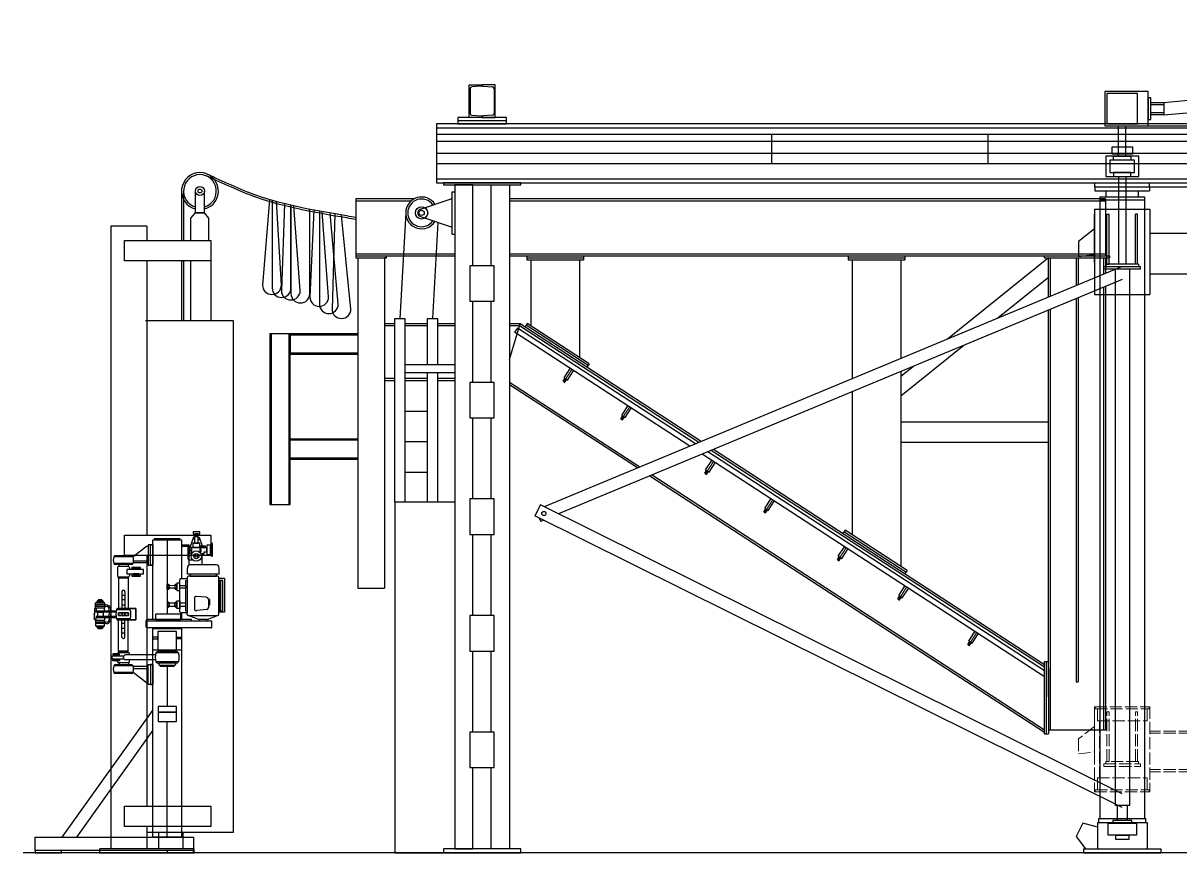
# Model space of a CAD drawing. Header units: millimetres. Extents: x 394018 to 490633, y 12254 to 34176.
# Drawn here: x 394018 to 416788, y 17684 to 34028 of the extents above; entities that cross this region are included whole.
import ezdxf

# ---------------------------------------------------------------- set-up
doc = ezdxf.new("R2010")
doc.units = ezdxf.units.MM
doc.linetypes.add('ACAD_ISO02W100', pattern=[15, 12, -3])
doc.linetypes.add('осевая', pattern=[50.8, 31.75, -6.35, 6.35, -6.35])
for name, color, linetype, lineweight in [('PL_AXIS', 1, 'осевая', 5), ('PL_HIDDEN', 6, 'ACAD_ISO02W100', 5), ('PL_MAIN', 192, 'Continuous', 30)]:
    doc.layers.add(name, color=color, linetype=linetype, lineweight=lineweight)

# ---------------------------------------------------------------- blocks, each defined once
blk = doc.blocks.new('A$C7AFB2875')
at = {"color": 2, "lineweight": 30}
for p, q in [((-200, 1148.5), (-200, 1541.9)), ((-199.7, 1541.9), (-130, 1541.9)), ((-130.1, 1541.9), (-130.1, 1176.2)), ((-130, 1541.9), (-60.3, 1541.9)), ((-60, 1541.9), (-60, 1350.5)), ((-0.6, 1554.3), (-19.1, 1503.1)), ((3.8, 1545.4), (-3.8, 1545.4)), ((3.8, 1554.3), (-0.6, 1554.3)), ((7.1, 1563.7), (3.8, 1556)), ((23, 1556), (20.7, 1563.7)), ((23, 1554.3), (27.4, 1554.3)), ((23, 1545.4), (30.6, 1545.4)), ((27.4, 1554.3), (42.7, 1511.9)), ((-232.2, 1508.7), (-297.8, 1458)), ((-222.9, 1508.7), (-232.2, 1508.7)), ((-60, 1516.4), (-26.2, 1516.4)), ((-60, 1516.4), (-60, 1510.7)), ((-60, 1510.7), (-26.6, 1510.7)), ((-26.6, 1447.3), (-26.6, 1510.7)), ((-21, 1503.1), (-21, 1511.2)), ((32, 1503.1), (65.2, 1503.1)), ((52.8, 1473.3), (52.8, 1482.7)), ((52.8, 1482.7), (65.2, 1482.7)), ((65.2, 1482.7), (65.2, 1503.1)), ((92.6, 1464.5), (92.6, 1521.3)), ((-297.8, 1458), (-392.6, 1458)), ((-297.8, 1424.8), (-392.6, 1424.8)), ((-303.3, 1462.9), (-387.2, 1462.9)), ((-21, 1417.5), (-21, 1476.1)), ((-8.1, 1442.1), (-21, 1442.1)), ((-8.1, 1442.1), (-5.5, 1444.4)), ((42.6, 1418.9), (42.6, 1473.3)), ((-303.3, 1419.9), (-387.2, 1419.9)), ((-374.5, 1404.7), (-374.5, 1364.8)), ((-320.5, 1410.9), (-369.9, 1410.9)), ((-366.1, 1410.9), (-366.1, 1419.9)), ((-320.5, 1410.9), (-320.5, 1419.9)), ((-316, 1404.7), (-316, 1395.7)), ((-316, 1373.7), (-316, 1364.8)), ((-30.6, 1373), (-30.6, 1402.7)), ((126.1, 1373), (-30.6, 1373)), ((112, 1418.9), (-16.6, 1418.9)), ((126.1, 1373), (126.1, 1402.7)), ((-369.4, 1352.5), (-369.4, 1204.1)), ((-321, 1358.4), (-369, 1358.4)), ((-322, 1352.5), (-322, 1204.1)), ((123.9, 1353.4), (123.9, 1356.3)), ((-352.5, 1286.9), (-352.5, 1204.4)), ((-337.9, 1268), (-352.5, 1268)), ((-337.9, 1286.9), (-337.9, 1204.4)), ((4, 1253.7), (4, 1199)), ((61.3, 1259.3), (12.8, 1263.2)), ((-479.8, 1201.8), (-487.2, 1201.8)), ((-487.2, 1201.8), (-487.2, 1175)), ((-467.7, 1246.2), (-480.4, 1231.2)), ((-431.3, 1220.9), (-477.5, 1220.9)), ((-477.5, 1220.9), (-477.5, 1213.2)), ((-431.3, 1213.2), (-477.5, 1213.2)), ((-442.5, 1235.3), (-476.9, 1235.3)), ((-446.7, 1240.3), (-472.7, 1240.3)), ((-451.7, 1246.2), (-467.7, 1246.2)), ((-451.7, 1246.2), (-439, 1231.2)), ((-415.4, 1191.3), (-415.4, 1201.5)), ((-408, 1191.3), (-408, 1201.4)), ((-311.7, 1197.3), (-378.7, 1197.3)), ((-311.7, 1197.3), (-378.7, 1197.3)), ((-316.1, 1204.1), (-374.3, 1204.1)), ((-316.1, 1204.1), (-374.3, 1204.1)), ((-337.9, 1245.7), (-352.5, 1245.7)), ((-337.9, 1220.5), (-352.5, 1220.5)), ((65, 1199.3), (16.7, 1192.9)), ((72.6, 1221.8), (72.6, 1206.7)), ((-487.2, 1148.1), (-487.2, 1175)), ((-479.8, 1148.1), (-487.2, 1148.1)), ((-415.4, 1185.2), (-415.4, 1175)), ((-415.4, 1164.7), (-415.4, 1175)), ((-415.4, 1158.6), (-415.4, 1148.4)), ((-408, 1185.2), (-408, 1175)), ((-408, 1164.7), (-408, 1175)), ((-408, 1158.6), (-408, 1148.5)), ((-311.7, 1152.6), (-378.7, 1152.6)), ((-311.7, 1152.6), (-378.7, 1152.6)), ((-316.1, 1145.8), (-374.3, 1145.8)), ((-316.1, 1145.8), (-374.3, 1145.8)), ((-369.4, 993.6), (-369.4, 1145.8)), ((-352.5, 1063), (-352.5, 1145.5)), ((-337.9, 1063), (-337.9, 1145.5)), ((-322, 993.6), (-322, 1145.8)), ((-233.1, 1111.8), (-233.1, 1144.7)), ((-10.7, 1148.5), (-229, 1148.5)), ((-57.5, 1148.5), (-57.5, 1182.2)), ((-31.6, 1174.7), (-31.6, 1182.2)), ((25.1, 1148.9), (-26.1, 1168.9)), ((-26.1, 1168.9), (115.2, 1168.9)), ((-10.7, 1142.6), (85.2, 1142.6)), ((67.2, 1148.9), (118.4, 1168.9)), ((90, 1111.1), (90, 1139.3)), ((123.9, 1174.7), (123.9, 1185.1)), ((-467.7, 1103.7), (-480.4, 1118.8)), ((-431.3, 1136.7), (-477.5, 1136.7)), ((-477.5, 1129), (-477.5, 1136.7)), ((-431.3, 1129), (-477.5, 1129)), ((-442.5, 1114.6), (-476.9, 1114.6)), ((-446.7, 1109.6), (-472.7, 1109.6)), ((-451.7, 1103.7), (-467.7, 1103.7)), ((-451.7, 1103.7), (-439, 1118.8)), ((-337.9, 1129.4), (-352.5, 1129.4)), ((-337.9, 1104.3), (-352.5, 1104.3)), ((-337.9, 1081.9), (-352.5, 1081.9)), ((85.2, 1107.8), (-229, 1107.8)), ((-200, 78), (-200, 1109.3)), ((-60, 1103.4), (-200, 1103.4)), ((-60, 1109.3), (-60, 78)), ((-374.5, 980.3), (-374.5, 981.3)), ((-374.5, 969.3), (-374.5, 975.4)), ((-321, 987.6), (-369, 987.6)), ((-188.3, 975.1), (-336, 975.1)), ((-316, 975.1), (-316, 981.3)), ((-60, 998.5), (-200, 998.5)), ((-74.4, 984.8), (-185.6, 984.8)), ((-88.7, 991), (-171.3, 991)), ((-297.8, 921.3), (-392.6, 921.3)), ((-303.3, 926.2), (-387.2, 926.2)), ((-374.5, 950.2), (-374.5, 956.4)), ((-374.5, 941.4), (-374.5, 945.4)), ((-320.5, 935.2), (-369.9, 935.2)), ((-366.1, 935.2), (-366.1, 926.2)), ((-188.3, 950.6), (-336, 950.6)), ((-320.5, 935.2), (-320.5, 926.2)), ((-316, 941.4), (-316, 950.6)), ((-74.4, 940.9), (-185.6, 940.9)), ((-88.7, 934.7), (-171.3, 934.7)), ((-171.3, 934.7), (-171.3, 927)), ((-93.3, 922.7), (-166.7, 922.7)), ((-97.9, 917.8), (-162.1, 917.8)), ((-130, 917.8), (-130, 721.1)), ((-88.7, 934.7), (-88.7, 927)), ((-297.8, 888.1), (-392.6, 888.1)), ((-303.3, 883.2), (-387.2, 883.2)), ((-232.2, 837.4), (-297.8, 888.1)), ((-222.9, 837.4), (-232.2, 837.4)), ((-200, 703.8), (-648.2, 78)), ((-130, 78), (-130, 646.5)), ((-200, 604), (-576.7, 78)), ((-130, 78), (-199.7, 78)), ((-60.3, 78), (-130, 78))]:
    blk.add_line(p, q, dxfattribs=at)
for points in [[(-193.5, 1541.9), (-66.5, 1541.9), (-66.5, 1546.7), (-193.5, 1546.7)], [(-2.8, 1571), (30.6, 1571), (30.6, 1580.8), (-2.8, 1580.8)], [(3.8, 1525.5), (23, 1525.5), (23, 1556), (3.8, 1556)], [(7.1, 1563.7), (20.7, 1563.7), (20.7, 1571), (7.1, 1571)], [(-200, 1516.8), (-222.9, 1516.8), (-222.9, 1417.3), (-200, 1417.3)], [(-211.4, 1516.8), (-200, 1516.8), (-200, 1417.3), (-211.4, 1417.3)], [(30.8, 1525.5), (-4, 1525.5), (-4, 1503.1), (30.8, 1503.1)], [(56.3, 1503.1), (32, 1503.1), (32, 1511.9), (56.3, 1511.9)], [(65.2, 1470.1), (83.5, 1470.1), (83.5, 1515.7), (65.2, 1515.7)], [(42.6, 1473.3), (52.8, 1473.3), (52.8, 1473.3), (42.6, 1473.3)], [(-328.3, 1373.7), (-245.7, 1373.7), (-245.7, 1395.7), (-328.3, 1395.7)], [(-295.9, 1400.8), (-269.2, 1400.8), (-269.2, 1395.7), (-295.9, 1395.7)], [(-295.9, 1368.6), (-269.2, 1368.6), (-269.2, 1373.7), (-295.9, 1373.7)], [(-17.4, 1362.1), (112.8, 1362.1), (112.8, 1373), (-17.4, 1373)], [(-369.4, 1358.4), (-322, 1358.4), (-322, 1352.5), (-369.4, 1352.5)], [(-130.1, 1316.3), (-120.6, 1316.3), (-120.6, 1304.5), (-130.1, 1304.5)], [(-120.6, 1317.5), (-91.7, 1317.6), (-91.7, 1303.3), (-120.6, 1303.3)], [(-82.2, 1316.3), (-91.7, 1316.3), (-91.7, 1304.5), (-82.2, 1304.5)], [(-67.5, 1328.9), (-82.2, 1328.9), (-82.2, 1291.9), (-67.5, 1291.9)], [(-67.5, 1317.5), (-38.6, 1317.5), (-38.6, 1303.4), (-67.5, 1303.4)], [(-31.6, 1191.1), (-38.6, 1191.1), (-38.6, 1340.8), (-31.6, 1340.8)], [(123.9, 1353.4), (152, 1353.4), (152, 1185.1), (123.9, 1185.1)], [(123.9, 1191.1), (131.9, 1191.2), (131.9, 1341.8), (123.9, 1341.7)], [(131.9, 1191.2), (144.3, 1191.2), (144.3, 1341.8), (131.9, 1341.8)], [(-483, 1231.2), (-439, 1231.2), (-439, 1205.2), (-483, 1205.2)], [(-479.8, 1191.3), (-439, 1191.3), (-439, 1205.2), (-479.8, 1205.2)], [(-130.1, 1216.4), (-120.6, 1216.4), (-120.6, 1228.2), (-130.1, 1228.2)], [(-120.6, 1215.2), (-91.7, 1215.2), (-91.7, 1229.4), (-120.6, 1229.5)], [(-82.2, 1216.4), (-91.7, 1216.4), (-91.7, 1228.2), (-82.2, 1228.2)], [(-67.5, 1203.8), (-82.2, 1203.8), (-82.2, 1240.8), (-67.5, 1240.8)], [(-67.5, 1215.2), (-38.6, 1215.2), (-38.6, 1229.3), (-67.5, 1229.3)], [(72.6, 1221.8), (80.3, 1221.8), (80.3, 1247.1), (72.6, 1247.1)], [(-483, 1118.8), (-439, 1118.8), (-439, 1144.7), (-483, 1144.7)], [(-479.8, 1158.6), (-439, 1158.6), (-439, 1144.7), (-479.8, 1144.7)], [(-471.3, 1185.2), (-445.5, 1185.2), (-445.5, 1164.7), (-471.3, 1164.7)], [(-351.8, 1168.3), (-369.4, 1168.3), (-369.4, 1181.6), (-351.8, 1181.6)], [(-351.8, 1181.6), (-369.4, 1181.6), (-369.4, 1168.3), (-351.8, 1168.3)], [(-351.8, 1168.3), (-338.6, 1168.3), (-338.6, 1181.6), (-351.8, 1181.6)], [(-351.8, 1181.6), (-338.6, 1181.6), (-338.6, 1168.3), (-351.8, 1168.3)], [(-338.6, 1168.3), (-321.1, 1168.3), (-321.1, 1181.6), (-338.6, 1181.6)], [(-338.6, 1181.6), (-321.1, 1181.6), (-321.1, 1168.3), (-338.6, 1168.3)], [(25.1, 1142.6), (67.2, 1142.6), (67.2, 1148.9), (25.1, 1148.9)], [(-176, 998.5), (-84, 998.5), (-84, 1089.5), (-176, 1089.5)], [(-200, 1053.5), (-176, 1053.5), (-176, 1062.3), (-200, 1062.3)], [(-60, 1053.5), (-84, 1053.5), (-84, 1062.3), (-60, 1062.3)], [(-345.2, 969.3), (-401.6, 969.3), (-401.6, 956.4), (-345.2, 956.4)], [(-397.2, 975.4), (-365.4, 975.4), (-365.4, 980.3), (-397.2, 980.3)], [(-369.4, 987.6), (-322, 987.6), (-322, 993.6), (-369.4, 993.6)], [(-150.6, 991), (-109.4, 991), (-109.4, 998.5), (-150.6, 998.5)], [(-397.2, 950.2), (-365.4, 950.2), (-365.4, 945.4), (-397.2, 945.4)], [(-200, 829.3), (-222.9, 829.3), (-222.9, 927.3), (-200, 927.3)], [(-212, 829.3), (-200, 829.3), (-200, 927.3), (-212, 927.3)], [(-84.9, 721.1), (-175.1, 721.1), (-175.1, 693.2), (-84.9, 693.2)], [(-84.9, 693.2), (-175.1, 693.2), (-175.1, 646.5), (-84.9, 646.5)], [(0, 12), (-780, 12), (-780, 78), (0, 78)], [(-780, 12), (-780, 0), (-650, 0), (-650, 12)], [(-130, 12), (-130, 0), (0, 0), (0, 12)]]:
    blk.add_lwpolyline(points, close=True, dxfattribs=at)
for points in [[(32.1, 1503.1), (-21, 1503.1), (-21, 1476.1), (-7.6, 1476.1)], [(32.1, 1478.9), (32.1, 1503.1), (-9.7, 1503.1), (-9.7, 1476.1), (-7.6, 1476.1)], [(-295.4, 1438.7), (-222.9, 1438.7), (-222.9, 1428.9), (-296.8, 1428.9)], [(-301, 1406.3), (-264.3, 1406.3)], [(-264.3, 1400.8), (-301, 1400.8)], [(-264.3, 1368.6), (-301, 1368.6)], [(-301, 1363.1), (-264.3, 1363.1)], [(-123.9, 1298.4), (-130.1, 1298.4), (-130.1, 1322.4), (-123.8, 1322.4)], [(-120.6, 1319.5), (-120.6, 1301.3)], [(-91.7, 1319.5), (-91.7, 1301.3)], [(-88.4, 1298.4), (-82.2, 1298.4), (-82.2, 1322.4), (-88.6, 1322.4)], [(-67.5, 1187.4), (-67.5, 1345.3)], [(-61.6, 1350.5), (-31.6, 1350.5), (-31.6, 1182.2), (-61.6, 1182.2)], [(-31.6, 1356.3), (-31.6, 1185.1)], [(118.4, 1362.1), (-26.1, 1362.1)], [(123.9, 1185.1), (123.9, 1353.4)], [(-314.7, 1147.1), (-284.9, 1147.1), (-284.9, 1202.8), (-314.7, 1202.8)], [(-314.7, 1202.8), (-284.9, 1202.8), (-284.9, 1147.1), (-314.7, 1147.1)], [(-123.9, 1234.4), (-130.1, 1234.4), (-130.1, 1210.3), (-123.8, 1210.3)], [(-120.6, 1213.2), (-120.6, 1231.4)], [(-91.7, 1213.2), (-91.7, 1231.4)], [(-88.4, 1234.4), (-82.2, 1234.4), (-82.2, 1210.3), (-88.6, 1210.3)], [(-381.4, 1185.2), (-479.8, 1185.2), (-479.8, 1191.3), (-380.3, 1191.3)], [(-381.4, 1164.7), (-479.8, 1164.7), (-479.8, 1158.6), (-380.3, 1158.6)], [(-233.1, 1144.7), (-233.1, 1142.6), (-10.7, 1142.6), (-10.7, 1148.5), (-229, 1148.5)], [(-63.5, 1176.2), (-187, 1176.2), (-187, 1148.5), (-63.5, 1148.5), (-63.5, 1176.2)], [(-26.1, 1168.9), (118.4, 1168.9)], [(-374.5, 969.3), (-374.5, 975.4), (-391.5, 975.4), (-391.5, 969.3)], [(-391.5, 956.4), (-391.5, 950.2), (-374.5, 950.2), (-374.5, 956.4)], [(-295.4, 907.4), (-222.9, 907.4), (-222.9, 917.2), (-296.8, 917.2)]]:
    blk.add_lwpolyline(points, dxfattribs=at)
for radius in [25.5, 12.8, 6.09]:
    blk.add_circle((13.4, 1461.6), radius, dxfattribs=at)
for centre, radius, start, end in [((-26, 1511.5), 4.99, 356.6594, 92.006), ((6.2, 1489.6), 20.8, 139.6031, 220.3969), ((18.8, 1489.6), 19, 320.2473, 45.3029), ((91.8, 1517.3), 8.38, 110.7511, 191.0977), ((88.9, 1521.5), 3.66, 356.7892, 92.2848), ((-337.6, 1441.4), 57.4, 163.2089, 196.7911), ((-384.9, 1454.9), 8.23, 105.7184, 158.5234), ((-384.9, 1427.8), 8.23, 201.4766, 254.2816), ((-305.5, 1454.9), 8.23, 21.4766, 74.2816), ((-305.5, 1427.8), 8.23, 285.7184, 338.5234), ((-352.8, 1441.4), 57.4, 343.2089, 16.7911), ((-21.2, 1447.5), 5.41, 181.7996, 271.5901), ((91.8, 1468.5), 8.38, 168.9023, 249.2489), ((88.9, 1464.3), 3.66, 267.7152, 3.2108), ((-368.4, 1405), 6.1, 104.828, 182.7999), ((-322.1, 1405), 6.1, 357.2001, 75.172), ((-301.3, 1403.6), 2.78, 84.1836, 275.8164), ((-301.3, 1365.9), 2.78, 84.1836, 275.8164), ((-264, 1403.6), 2.78, 264.1836, 95.8164), ((-264, 1365.9), 2.78, 264.1836, 95.8164), ((-13.7, 1402.2), 16.9, 99.7841, 178.4765), ((109.1, 1402.2), 16.9, 1.5235, 80.2159), ((-368.4, 1364.5), 6.1, 177.2001, 260.2124), ((-322.1, 1364.5), 6.1, 279.7876, 2.7999), ((-124, 1319), 3.43, 4.5849, 93.7487), ((-88.3, 1319), 3.43, 86.2513, 175.4151), ((-61.6, 1344.5), 6, 90.1852, 172.7849), ((-24.1, 1354.8), 7.62, 105.0171, 168.2207), ((116.4, 1354.8), 7.62, 11.7793, 74.9829), ((-345.2, 1286.2), 7.34, 5.6447, 174.3553), ((-124.1, 1301.8), 3.48, 266.6299, 354.6659), ((-88.2, 1301.8), 3.48, 185.3341, 273.3701), ((13.8, 1253.4), 9.85, 95.9916, 178.0408), ((61.3, 1248), 11.3, 355.22, 90.5068), ((-429.7, 1199.2), 21.8, 5.9205, 94.4215), ((-429.2, 1199.3), 14, 8.7904, 98.659), ((-304.4, 1175), 77.6, 163.2541, 196.7459), ((-304.4, 1175), 77.6, 163.2541, 196.7459), ((-367, 1194.5), 12.1, 127.5253, 166.749), ((-367, 1194.5), 12.1, 127.5253, 166.749), ((-323.4, 1194.5), 12.1, 13.251, 52.4747), ((-323.4, 1194.5), 12.1, 13.251, 52.4747), ((-386, 1175), 77.6, 343.2541, 16.7459), ((-386, 1175), 77.6, 343.2541, 16.7459), ((-124.1, 1230.9), 3.48, 5.3341, 93.3701), ((-124, 1213.7), 3.43, 266.2513, 355.4151), ((-88.3, 1213.7), 3.43, 184.5849, 273.7487), ((-88.2, 1230.9), 3.48, 86.6299, 174.6659), ((12.8, 1201), 8.99, 192.4012, 296.1551), ((64.8, 1207.2), 7.87, 271.8483, 356.8726), ((-481.3, 1173.6), 10.2, 125.6836, 172.095), ((-481.3, 1176.4), 10.2, 187.905, 234.3164), ((-429.7, 1150.7), 21.8, 265.5785, 354.0795), ((-429.2, 1150.6), 14, 261.341, 351.2096), ((-367, 1155.4), 12.1, 193.251, 232.4747), ((-367, 1155.4), 12.1, 193.251, 232.4747), ((-323.4, 1155.4), 12.1, 307.5253, 346.749), ((-323.4, 1155.4), 12.1, 307.5253, 346.749), ((-228.6, 1144.1), 4.49, 94.5414, 174.2134), ((-61.6, 1188.2), 6, 187.2151, 269.8148), ((-24.1, 1176.3), 7.62, 191.7793, 254.9829), ((85.6, 1138.1), 4.52, 16.1144, 94.9209), ((116.4, 1176.3), 7.62, 285.0171, 348.2207), ((-228.6, 1112.3), 4.49, 185.7866, 265.4586), ((85.6, 1112.4), 4.52, 265.0791, 343.8856), ((-345.2, 1063.7), 7.34, 185.6447, 354.3553), ((-368.4, 981.6), 6.1, 99.7876, 182.7999), ((-332.5, 962.8), 12.7, 105.7526, 254.2474), ((-322.1, 981.6), 6.1, 357.2001, 80.2124), ((-118.5, 962.8), 70.6, 161.9105, 198.0895), ((-173.5, 976.6), 14.5, 81.311, 145.9666), ((-86.5, 976.6), 14.5, 34.0334, 98.689), ((-141.5, 962.8), 70.6, 341.9105, 18.0895), ((-337.6, 904.7), 57.4, 163.2089, 196.7911), ((-384.9, 918.3), 8.23, 105.7184, 158.5234), ((-368.4, 941.1), 6.1, 177.2001, 255.172), ((-322.1, 941.1), 6.1, 284.828, 2.7999), ((-305.5, 918.3), 8.23, 21.4766, 74.2816), ((-352.8, 904.7), 57.4, 343.2089, 16.7911), ((-173.5, 949.1), 14.5, 214.0334, 278.689), ((-165.7, 928.4), 5.79, 193.9289, 259.5918), ((-160.7, 923.7), 6.12, 189.4152, 256.9091), ((-99.3, 923.7), 6.12, 283.0909, 350.5848), ((-94.3, 928.4), 5.79, 280.4082, 346.0711), ((-86.5, 949.1), 14.5, 261.311, 325.9666), ((-384.9, 891.1), 8.23, 201.4766, 254.2816), ((-305.5, 891.1), 8.23, 285.7184, 338.5234)]:
    blk.add_arc(centre, radius, start, end, dxfattribs=at)
blk = doc.blocks.new('A$C1B3A1A2D')
at = {"layer": 'PL_MAIN', "color": 5}
for p, q in [((-5814, 3782), (-5750, 3782)), ((-5814, 3622), (-5814, 3782)), ((-5809, 3763.4), (-5809, 3640.6)), ((-5753.3, 3775.3), (-5801.1, 3771.9)), ((-5750, 3782), (-5750, 3778.8)), ((-5686, 3782), (-5750, 3782)), ((-5750, 3782), (-5750, 3778.8)), ((-5746.7, 3775.3), (-5698.9, 3771.9)), ((-5691, 3763.4), (-5691, 3640.6)), ((-5686, 3622), (-5686, 3782)), ((-219, 3782), (-219, 3778.8)), ((-155, 3782), (-219, 3782)), ((-215.7, 3775.3), (-167.9, 3771.9)), ((-160, 3763.4), (-160, 3640.6)), ((-155, 3622), (-155, 3782)), ((-155, 3782), (415, 3782)), ((415, 3782), (479, 3782)), ((415, 3622), (415, 3782)), ((420, 3763.4), (420, 3640.6)), ((475.7, 3775.3), (427.9, 3771.9)), ((479, 3782), (479, 3778.8)), ((5686, 3782), (5750, 3782)), ((5686, 3622), (5686, 3782)), ((5691, 3763.4), (5691, 3640.6)), ((5746.7, 3775.3), (5698.9, 3771.9)), ((5750, 3782), (5750, 3778.8)), ((5814, 3782), (5750, 3782)), ((5750, 3782), (5750, 3778.8)), ((5753.3, 3775.3), (5801.1, 3771.9)), ((5809, 3763.4), (5809, 3640.6)), ((5814, 3622), (5814, 3782)), ((6025, 3590), (-5975, 3590)), ((-5975, 3590), (-5975, 3300)), ((-5870, 3606), (-5630, 3606)), ((-5750, 3622), (-5814, 3622)), ((-5801.1, 3632.1), (-5753.3, 3628.7)), ((-5750, 3625.2), (-5750, 3622)), ((-5750, 3625.2), (-5750, 3622)), ((-5750, 3622), (-5686, 3622)), ((-5698.9, 3632.1), (-5746.7, 3628.7)), ((-285, 3606), (-155, 3606)), ((-219, 3625.2), (-219, 3622)), ((-219, 3622), (-155, 3622)), ((-167.9, 3632.1), (-215.7, 3628.7)), ((-155, 3622), (415, 3622)), ((479, 3622), (415, 3622)), ((415, 3606), (545, 3606)), ((427.9, 3632.1), (475.7, 3628.7)), ((479, 3625.2), (479, 3622)), ((5630, 3606), (5870, 3606)), ((5750, 3622), (5686, 3622)), ((5698.9, 3632.1), (5746.7, 3628.7)), ((5750, 3625.2), (5750, 3622)), ((5750, 3625.2), (5750, 3622)), ((5750, 3622), (5814, 3622)), ((5801.1, 3632.1), (5753.3, 3628.7)), ((6025, 3300), (6025, 3590)), ((-5975, 3570), (6025, 3570)), ((-5975, 3539), (6025, 3539)), ((-4325, 3394), (-4325, 3539)), ((-3260, 3394), (-3260, 3539)), ((-1905, 3394), (-1905, 3539)), ((-840, 3394), (-840, 3539)), ((265, 3394), (265, 3539)), ((1385, 3394), (1385, 3539)), ((2715, 3394), (2715, 3539)), ((3815, 3394), (3815, 3539)), ((4975, 3394), (4975, 3539)), ((-5975, 3505), (6025, 3505)), ((-5975, 3445), (6025, 3445)), ((-5975, 3394), (6025, 3394)), ((-5975, 3320), (6025, 3320)), ((-5975, 3300), (6025, 3300)), ((-2734.5, 3280), (-2734.5, 3300)), ((-2734.5, 3280), (-2465.5, 3280)), ((-2734.5, 3280), (-2734.5, 3260)), ((-2734.5, 3260), (-2465.5, 3260)), ((-2679.5, 3230), (-2679.5, 3260)), ((-2520.5, 3230), (-2520.5, 3260)), ((-2465.5, 3280), (-2465.5, 3300)), ((-2465.5, 3280), (-2465.5, 3260)), ((2465.5, 3280), (2465.5, 3300)), ((2465.5, 3280), (2734.5, 3280)), ((2465.5, 3280), (2465.5, 3260)), ((2465.5, 3260), (2734.5, 3260)), ((2520.5, 3230), (2520.5, 3260)), ((2679.5, 3230), (2679.5, 3260)), ((2734.5, 3280), (2734.5, 3300)), ((2734.5, 3280), (2734.5, 3260)), ((-2709.5, 3230), (-2709.5, 170)), ((-2709.5, 3230), (-2490.5, 3230)), ((-2490.5, 3230), (-2490.5, 170)), ((2490.5, 3230), (2490.5, 170)), ((2490.5, 3230), (2709.5, 3230)), ((2709.5, 3230), (2709.5, 170)), ((-2722.2, 150), (-2722.2, 20)), ((-2722.2, 150), (-2477.8, 150)), ((-2715.9, 170), (-2484.1, 170)), ((-2715.9, 150), (-2715.9, 170)), ((-2484.1, 150), (-2484.1, 170)), ((-2477.8, 150), (-2477.8, 20)), ((2477.8, 150), (2477.8, 20)), ((2477.8, 150), (2722.2, 150)), ((2484.1, 170), (2715.9, 170)), ((2484.1, 150), (2484.1, 170)), ((2715.9, 150), (2715.9, 170)), ((2722.2, 150), (2722.2, 20)), ((-2790, 20), (-2790, 0)), ((-2790, 20), (-2410, 20)), ((-2790, 0), (-2410, 0)), ((-2410, 20), (-2410, 0)), ((2410, 20), (2410, 0)), ((2410, 20), (2790, 20)), ((2410, 0), (2790, 0)), ((2790, 20), (2790, 0))]:
    blk.add_line(p, q, dxfattribs=at)
for points in [[(-5870, 3590), (-5630, 3590), (-5630, 3622), (-5870, 3622)], [(-285, 3590), (-155, 3590), (-155, 3622), (-285, 3622)], [(545, 3590), (415, 3590), (415, 3622), (545, 3622)], [(5630, 3590), (5870, 3590), (5870, 3622), (5630, 3622)], [(-5940, 3290), (-5560, 3290), (-5560, 3300), (-5940, 3300)], [(5560, 3290), (5940, 3290), (5940, 3300), (5560, 3300)], [(-5810, 2716), (-5690, 2716), (-5690, 2891), (-5810, 2891)], [(5690, 2716), (5810, 2716), (5810, 2891), (5690, 2891)], [(-5810, 2142), (-5690, 2142), (-5690, 2317), (-5810, 2317)], [(5690, 2142), (5810, 2142), (5810, 2317), (5690, 2317)], [(-5810, 1568), (-5690, 1568), (-5690, 1743), (-5810, 1743)], [(5690, 1568), (5810, 1568), (5810, 1743), (5690, 1743)], [(-5810, 994), (-5690, 994), (-5690, 1169), (-5810, 1169)], [(5690, 994), (5810, 994), (5810, 1169), (5690, 1169)], [(-5810, 420), (-5690, 420), (-5690, 595), (-5810, 595)], [(5690, 420), (5810, 420), (5810, 595), (5690, 595)], [(-5940, 0), (-5560, 0), (-5560, 20), (-5940, 20)], [(5560, 0), (5940, 0), (5940, 20), (5560, 20)]]:
    blk.add_lwpolyline(points, close=True, dxfattribs=at)
for points in [[(-5795, 2891), (-5795, 3290), (-5885, 3290), (-5885, 20), (-5795, 20), (-5795, 420)], [(-5705, 2891), (-5705, 3290), (-5615, 3290), (-5615, 20), (-5705, 20), (-5705, 420)], [(5705, 2891), (5705, 3290), (5615, 3290), (5615, 20), (5705, 20), (5705, 420)], [(5795, 2891), (5795, 3290), (5885, 3290), (5885, 20), (5795, 20), (5795, 420)], [(-5795, 2317), (-5795, 2716)], [(-5705, 2317), (-5705, 2716)], [(5705, 2317), (5705, 2716)], [(5795, 2317), (5795, 2716)], [(-5795, 1743), (-5795, 2142)], [(-5705, 1743), (-5705, 2142)], [(5705, 1743), (5705, 2142)], [(5795, 1743), (5795, 2142)], [(-5795, 1169), (-5795, 1568)], [(-5705, 1169), (-5705, 1568)], [(5705, 1169), (5705, 1568)], [(5795, 1169), (5795, 1568)], [(-5795, 595), (-5795, 994)], [(-5705, 595), (-5705, 994)], [(5705, 595), (5705, 994)], [(5795, 595), (5795, 994)]]:
    blk.add_lwpolyline(points, dxfattribs=at)
for centre, radius, start, end in [((-5800.5, 3763.4), 8.5, 94, 180), ((-5753.5, 3778.8), 3.5, 274, 0), ((-5746.5, 3778.8), 3.5, 180, 266), ((-5699.5, 3763.4), 8.5, 0, 86), ((-215.5, 3778.8), 3.5, 180, 266), ((-168.5, 3763.4), 8.5, 0, 86), ((428.5, 3763.4), 8.5, 94, 180), ((475.5, 3778.8), 3.5, 274, 0), ((5699.5, 3763.4), 8.5, 94, 180), ((5746.5, 3778.8), 3.5, 274, 0), ((5753.5, 3778.8), 3.5, 180, 266), ((5800.5, 3763.4), 8.5, 0, 86), ((-5800.5, 3640.6), 8.5, 180, 266), ((-5753.5, 3625.2), 3.5, 0, 86), ((-5746.5, 3625.2), 3.5, 94, 180), ((-5699.5, 3640.6), 8.5, 274, 0), ((-215.5, 3625.2), 3.5, 94, 180), ((-168.5, 3640.6), 8.5, 274, 0), ((428.5, 3640.6), 8.5, 180, 266), ((475.5, 3625.2), 3.5, 0, 86), ((5699.5, 3640.6), 8.5, 180, 266), ((5746.5, 3625.2), 3.5, 0, 86), ((5753.5, 3625.2), 3.5, 94, 180), ((5800.5, 3640.6), 8.5, 274, 0)]:
    blk.add_arc(centre, radius, start, end, dxfattribs=at)
blk = doc.blocks.new('A$C591A1EB7')
at = {"layer": 'PL_HIDDEN', "color": 2, "ltscale": 5}
for p, q in [((-2736.5, 120), (-2736.5, -300)), ((-2736.5, 120), (-2463.5, 120)), ((-2733, 120), (-2733, 110)), ((-2467, 120), (-2467, 110)), ((-2463.5, 120), (-2463.5, -300)), ((2463.5, 120), (2463.5, -300)), ((2736.5, 120), (2463.5, 120)), ((2467, 120), (2467, 110)), ((2733, 120), (2733, 110)), ((2736.5, 120), (2736.5, -300)), ((-2736.5, -140), (-2736.5, 95)), ((-2733, 110), (-2467, 110)), ((-2722.5, 110), (-2722.5, 50)), ((-2675, -150), (-2675, 95)), ((-2675, 95), (-2665, 95)), ((-2665, -150), (-2665, 95)), ((-2535, -150), (-2535, 95)), ((-2525, 95), (-2535, 95)), ((-2525, -150), (-2525, 95)), ((-2477.5, 110), (-2477.5, 50)), ((2733, 110), (2467, 110)), ((2477.5, 110), (2477.5, 50)), ((2525, -150), (2525, 95)), ((2525, 95), (2535, 95)), ((2535, -150), (2535, 95)), ((2665, -150), (2665, 95)), ((2675, 95), (2665, 95)), ((2675, -150), (2675, 95)), ((2722.5, 110), (2722.5, 50)), ((2736.5, -140), (2736.5, 95)), ((-2722.5, 50), (-2477.5, 50)), ((-2711.5, 50), (-2711.5, -230)), ((-2488.5, 50), (-2488.5, -230)), ((2463.5, 0), (-2463.5, 0)), ((2722.5, 50), (2477.5, 50)), ((2488.5, 50), (2488.5, -230)), ((2711.5, 50), (2711.5, -230)), ((2463.5, -10), (-2463.5, -10)), ((-2079, -240), (-2079, -20)), ((-2079, -20), (-2069, -20)), ((-2069, -20), (-2069, -240)), ((-1931, -20), (-1941, -20)), ((-1941, -20), (-1941, -240)), ((-1931, -240), (-1931, -20)), ((1931, -240), (1931, -20)), ((1931, -20), (1941, -20)), ((1941, -20), (1941, -240)), ((2079, -20), (2069, -20)), ((2069, -20), (2069, -240)), ((2079, -240), (2079, -20)), ((-2690, -162), (-2510, -162)), ((-2690, -174), (-2690, -162)), ((-2680, -150), (-2680, -162)), ((-2520, -150), (-2680, -150)), ((-2675, -150), (-2665, -150)), ((-2525, -150), (-2535, -150)), ((-2520, -150), (-2520, -162)), ((-2510, -174), (-2510, -162)), ((2690, -162), (2510, -162)), ((2510, -174), (2510, -162)), ((2520, -150), (2520, -162)), ((2520, -150), (2680, -150)), ((2525, -150), (2535, -150)), ((2675, -150), (2665, -150)), ((2680, -150), (2680, -162)), ((2690, -174), (2690, -162)), ((-2690, -174), (-2510, -174)), ((2463.5, -190), (-2463.5, -190)), ((2463.5, -200), (-2463.5, -200)), ((-2055, -190), (-2055, -200)), ((-2055, -190), (-1955, -190)), ((-1955, -190), (-1955, -200)), ((1955, -190), (1955, -200)), ((2055, -190), (1955, -190)), ((2055, -190), (2055, -200)), ((2690, -174), (2510, -174)), ((-2722.5, -290), (-2722.5, -230)), ((-2722.5, -230), (-2477.5, -230)), ((-2477.5, -290), (-2477.5, -230)), ((-2069, -240), (-2079, -240)), ((-1941, -240), (-1931, -240)), ((1941, -240), (1931, -240)), ((2069, -240), (2079, -240)), ((2477.5, -290), (2477.5, -230)), ((2722.5, -230), (2477.5, -230)), ((2722.5, -290), (2722.5, -230)), ((-2736.5, -300), (-2463.5, -300)), ((-2733, -300), (-2733, -290)), ((-2733, -290), (-2467, -290)), ((-2467, -300), (-2467, -290)), ((2736.5, -300), (2463.5, -300)), ((2467, -300), (2467, -290)), ((2733, -290), (2467, -290)), ((2733, -300), (2733, -290))]:
    blk.add_line(p, q, dxfattribs=at)
for points in [[(-2069, -200), (-2005, -200), (-2005, -203.2, -0.39391), (-2008.3, -206.7), (-2056.1, -210.1, 0.39391), (-2064, -218.6), (-2064, -341.4, 0.39391), (-2056.1, -349.9), (-2008.3, -353.3, -0.39391), (-2005, -356.8), (-2005, -360), (-2069, -360)], [(-1941, -200), (-2005, -200), (-2005, -203.2, 0.39391), (-2001.7, -206.7), (-1953.9, -210.1, -0.39391), (-1946, -218.6), (-1946, -341.4, -0.39391), (-1953.9, -349.9), (-2001.7, -353.3, 0.39391), (-2005, -356.8), (-2005, -360), (-1941, -360)], [(1941, -200), (2005, -200), (2005, -203.2, -0.39391), (2001.7, -206.7), (1953.9, -210.1, 0.39391), (1946, -218.6), (1946, -341.4, 0.39391), (1953.9, -349.9), (2001.7, -353.3, -0.39391), (2005, -356.8), (2005, -360), (1941, -360)], [(2069, -200), (2005, -200), (2005, -203.2, 0.39391), (2008.3, -206.7), (2056.1, -210.1, -0.39391), (2064, -218.6), (2064, -341.4, -0.39391), (2056.1, -349.9), (2008.3, -353.3, 0.39391), (2005, -356.8), (2005, -360), (2069, -360)]]:
    blk.add_lwpolyline(points, format="xyb", close=True, dxfattribs=at)
blk = doc.blocks.new('A$C610B2414')
at = {"color": 5, "lineweight": 30}
for points in [[(-145.3, 3760), (-209.3, 3760), (-209.3, 3756.8, 0.39391), (-206, 3753.3), (-158.2, 3749.9, -0.39391), (-150.3, 3741.4), (-150.3, 3618.6, -0.39391), (-158.2, 3610.1), (-206, 3606.7, 0.39391), (-209.3, 3603.2), (-209.3, 3600), (-145.3, 3600)], [(394.1, 3760), (458.1, 3760), (458.1, 3756.8, -0.39391), (454.8, 3753.3), (407, 3749.9, 0.39391), (399.1, 3741.4), (399.1, 3618.6, 0.39391), (407, 3610.1), (454.8, 3606.7, -0.39391), (458.1, 3603.2), (458.1, 3600), (394.1, 3600)], [(-2069, 2849.5), (-2005, 2849.5), (-2005, 2846.3, -0.39391), (-2008.3, 2842.8), (-2056.1, 2839.5, 0.39391), (-2064, 2831), (-2064, 2708.1, 0.39391), (-2056.1, 2699.6), (-2008.3, 2696.3, -0.39391), (-2005, 2692.8), (-2005, 2689.5), (-2069, 2689.5)], [(-1941, 2849.5), (-2005, 2849.5), (-2005, 2846.3, 0.39391), (-2001.7, 2842.8), (-1953.9, 2839.5, -0.39391), (-1946, 2831), (-1946, 2708.1, -0.39391), (-1953.9, 2699.6), (-2001.7, 2696.3, 0.39391), (-2005, 2692.8), (-2005, 2689.5), (-1941, 2689.5)], [(1691, 2849.5), (1755, 2849.5), (1755, 2846.3, -0.39391), (1751.7, 2842.8), (1703.9, 2839.5, 0.39391), (1696, 2831), (1696, 2708.1, 0.39391), (1703.9, 2699.6), (1751.7, 2696.3, -0.39391), (1755, 2692.8), (1755, 2689.5), (1691, 2689.5)], [(1819, 2849.5), (1755, 2849.5), (1755, 2846.3, 0.39391), (1758.3, 2842.8), (1806.1, 2839.5, -0.39391), (1814, 2831), (1814, 2708.1, -0.39391), (1806.1, 2699.6), (1758.3, 2696.3, 0.39391), (1755, 2692.8), (1755, 2689.5), (1819, 2689.5)]]:
    blk.add_lwpolyline(points, format="xyb", close=True, dxfattribs=at)
at = {"layer": 'PL_HIDDEN', "color": 5, "ltscale": 5}
for p, q in [((-2736.5, 623.1), (-2814.9, 561.3)), ((-2814.9, 561.3), (-2814.9, 487.3)), ((-2814.9, 487.3), (-2736.5, 497.5))]:
    blk.add_line(p, q, dxfattribs=at)
at = {"layer": 'PL_MAIN', "color": 5}
for p, q in [((27.3, 4028.8), (246.9, 3951.3)), ((79.8, 3991.8), (241.1, 3934.8)), ((-2395.1, 3694.5), (-286.8, 3894.8)), ((-286.8, 3894.8), (-279.7, 3825.2)), ((-286.8, 3894.8), (-184.1, 3886.8)), ((-146.6, 3901), (-210, 3901)), ((-210, 3901), (-210, 3839)), ((-146.6, 3891), (-210, 3891)), ((-119.6, 3901), (-95.3, 3901)), ((119.6, 3901), (95.3, 3901)), ((146.6, 3901), (210, 3901)), ((146.6, 3891), (210, 3891)), ((286.8, 3894.8), (184.1, 3886.8)), ((210, 3901), (210, 3839)), ((286.8, 3894.8), (279.7, 3825.2)), ((2395.1, 3694.5), (286.8, 3894.8)), ((-2395.1, 3633.8), (-279.7, 3825.2)), ((-279.7, 3825.2), (-180.7, 3853.8)), ((-210, 3849), (-146.6, 3849)), ((-210, 3839), (-146.6, 3839)), ((-119.6, 3839), (-95.3, 3839)), ((119.6, 3839), (95.3, 3839)), ((210, 3849), (146.6, 3849)), ((210, 3839), (146.6, 3839)), ((279.7, 3825.2), (180.7, 3853.8)), ((2395.1, 3633.8), (279.7, 3825.2)), ((-209.3, 3760), (-209.3, 3780)), ((-209.3, 3780), (458.1, 3780)), ((458.1, 3770), (-209.3, 3770)), ((-145.3, 3760), (394.1, 3760)), ((102.9, 3795), (-102.9, 3795)), ((-102.9, 3795), (-102.9, 3780)), ((102.9, 3795), (102.9, 3780)), ((158.3, 3811.1), (158.3, 3780)), ((302.3, 3811.1), (302.3, 3780)), ((458.1, 3780), (458.1, 3760)), ((-2458.5, 3695.8), (-2395.1, 3695.8)), ((-2458.5, 3685.8), (-2395.1, 3685.8)), ((-2395.1, 3643.8), (-2458.5, 3643.8)), ((-2395.1, 3695.8), (-2395.1, 3633.8)), ((2458.5, 3695.8), (2395.1, 3695.8)), ((2395.1, 3695.8), (2395.1, 3633.8)), ((2458.5, 3685.8), (2395.1, 3685.8)), ((2395.1, 3643.8), (2458.5, 3643.8)), ((-2395.1, 3633.8), (-2458.5, 3633.8)), ((-209.3, 3600), (458.1, 3600)), ((-209.3, 3600), (-209.3, 3580)), ((-209.3, 3590), (458.1, 3590)), ((458.1, 3600), (458.1, 3580)), ((2395.1, 3633.8), (2458.5, 3633.8)), ((-2618.5, 3430.3), (-2618.5, 3580)), ((-2587, 3580), (2687.1, 3580)), ((-2581.5, 3430.3), (-2581.5, 3580)), ((2581.5, 3430.3), (2581.5, 3580)), ((2618.5, 3430.3), (2618.5, 3580)), ((-2618.5, 3331.4), (-2618.5, 2899.5)), ((-2581.5, 3331.4), (-2581.5, 2899.5)), ((2581.5, 3331.4), (2581.5, 2899.5)), ((2618.5, 3331.4), (2618.5, 2899.5)), ((-2587, 3280), (2618.5, 3280)), ((-2709.5, 3215), (-2709.5, 170)), ((-2709.5, 3215), (-2490.5, 3215)), ((-2490.5, 3215), (-2490.5, 170)), ((2490.5, 3215), (2490.5, 170)), ((2490.5, 3215), (2709.5, 3215)), ((2709.5, 3215), (2709.5, 170)), ((-2736.5, 3169.5), (-2736.5, 2749.5)), ((-2736.5, 3169.5), (-2463.5, 3169.5)), ((-2736.5, 2909.5), (-2736.5, 3144.5)), ((-2675, 2899.5), (-2675, 3144.5)), ((-2675, 3144.5), (-2665, 3144.5)), ((-2665, 2899.5), (-2665, 3144.5)), ((-2535, 2899.5), (-2535, 3144.5)), ((-2525, 3144.5), (-2535, 3144.5)), ((-2525, 2899.5), (-2525, 3144.5)), ((-2463.5, 3169.5), (-2463.5, 2749.5)), ((2463.5, 3169.5), (2463.5, 2749.5)), ((2736.5, 3169.5), (2463.5, 3169.5)), ((2525, 2899.5), (2525, 3144.5)), ((2525, 3144.5), (2535, 3144.5)), ((2535, 2899.5), (2535, 3144.5)), ((2665, 2899.5), (2665, 3144.5)), ((2675, 3144.5), (2665, 3144.5)), ((2675, 2899.5), (2675, 3144.5)), ((2736.5, 3169.5), (2736.5, 2749.5)), ((2736.5, 2909.5), (2736.5, 3144.5)), ((-2736.5, 3072.7), (-2814.9, 3010.8)), ((2463.5, 3049.5), (-2463.5, 3049.5)), ((-2079, 2809.5), (-2079, 3029.5)), ((-2079, 3029.5), (-2069, 3029.5)), ((-2069, 3029.5), (-2069, 2809.5)), ((-1931, 3029.5), (-1941, 3029.5)), ((-1941, 3029.5), (-1941, 2809.5)), ((-1931, 2809.5), (-1931, 3029.5)), ((1681, 2809.5), (1681, 3029.5)), ((1681, 3029.5), (1691, 3029.5)), ((1691, 3029.5), (1691, 2809.5)), ((1829, 3029.5), (1819, 3029.5)), ((1819, 3029.5), (1819, 2809.5)), ((1829, 2809.5), (1829, 3029.5)), ((-2814.9, 3010.8), (-2814.9, 2936.9)), ((-2814.9, 2936.9), (-2736.5, 2947)), ((-2600, 2887.8), (-5445, 1704.3)), ((-2690, 2887.5), (-2510, 2887.5)), ((-2690, 2875.5), (-2690, 2887.5)), ((-2690, 2875.5), (-2510, 2875.5)), ((-2680, 2899.5), (-2680, 2887.5)), ((-2520, 2899.5), (-2680, 2899.5)), ((-2675, 2899.5), (-2665, 2899.5)), ((-2635, 2875.5), (-2635, 233.1)), ((-2565, 2875.5), (-2565, 233.1)), ((-2525, 2899.5), (-2535, 2899.5)), ((-2520, 2899.5), (-2520, 2887.5)), ((-2510, 2875.5), (-2510, 2887.5)), ((2463.5, 2849.5), (-2463.5, 2849.5)), ((2690, 2887.5), (2510, 2887.5)), ((2510, 2875.5), (2510, 2887.5)), ((2690, 2875.5), (2510, 2875.5)), ((2520, 2899.5), (2520, 2887.5)), ((2520, 2899.5), (2680, 2899.5)), ((2525, 2899.5), (2535, 2899.5)), ((2565, 2875.5), (2565, 233.1)), ((2635, 2875.5), (2635, 233.1)), ((2675, 2899.5), (2665, 2899.5)), ((2680, 2899.5), (2680, 2887.5)), ((2690, 2875.5), (2690, 2887.5)), ((-2600, 2822.8), (-5373.8, 1669)), ((-2736.5, 2749.5), (-2463.5, 2749.5)), ((2736.5, 2749.5), (2463.5, 2749.5)), ((-5463.5, 1713.6), (-5490.2, 1659.8)), ((-2600, 291.3), (-5463.5, 1713.6)), ((-2600, 224.3), (-5490.2, 1659.8)), ((-5468.9, 1649.3), (-5461.2, 1632.6)), ((-5447.2, 1638.4), (-5461.2, 1632.6)), ((-2565, 233.1), (-2635, 233.1)), ((-2625, 233.1), (-2625, 158.8)), ((-2575, 233.1), (-2575, 158.8)), ((2565, 233.1), (2635, 233.1)), ((2575, 233.1), (2575, 158.8)), ((2625, 233.1), (2625, 158.8)), ((-2794.1, 146.5), (-2827.1, 80.2)), ((-2722.2, 126.5), (-2794.1, 146.5)), ((-2722.2, 150), (-2722.2, 22)), ((-2722.2, 150), (-2477.8, 150)), ((-2715.9, 170), (-2484.1, 170)), ((-2715.9, 150), (-2715.9, 170)), ((-2484.1, 150), (-2484.1, 170)), ((-2477.8, 150), (-2477.8, 22)), ((2477.8, 150), (2477.8, 22)), ((2477.8, 150), (2722.2, 150)), ((2484.1, 170), (2715.9, 170)), ((2484.1, 150), (2484.1, 170)), ((2715.9, 150), (2715.9, 170)), ((2722.2, 150), (2722.2, 22)), ((-2827.1, 80.2), (-2780.7, 20)), ((-2790, 20), (-2790, 0)), ((-2790, 20), (-2410, 20)), ((-2790, 0), (-2410, 0)), ((-2410, 20), (-2410, 0)), ((2410, 20), (2410, 0)), ((2410, 20), (2790, 20)), ((2410, 0), (2790, 0)), ((2790, 20), (2790, 0))]:
    blk.add_line(p, q, dxfattribs=at)
at = {"layer": 'PL_MAIN', "color": 5, "lineweight": 30}
for p, q in [((-2055, 2859.5), (-2055, 2849.5)), ((-2055, 2859.5), (-1955, 2859.5)), ((-1955, 2859.5), (-1955, 2849.5)), ((1705, 2859.5), (1705, 2849.5)), ((1805, 2859.5), (1705, 2859.5)), ((1805, 2859.5), (1805, 2849.5)), ((-2069, 2809.5), (-2079, 2809.5)), ((-1941, 2809.5), (-1931, 2809.5)), ((1691, 2809.5), (1681, 2809.5)), ((1819, 2809.5), (1829, 2809.5))]:
    blk.add_line(p, q, dxfattribs=at)
at = {"layer": 'PL_MAIN', "color": 5}
for points in [[(174.8, 4085.8), (285.5, 4085.8), (285.5, 4003.9), (174.8, 4003.9)], [(-75, 3795), (75, 3795), (75, 3945), (-75, 3945)], [(-146.6, 3923.8), (-133.1, 3923.8), (-133.1, 3816.6), (-146.6, 3816.6)], [(-133.1, 3923.8), (-119.6, 3923.8), (-119.6, 3816.6), (-133.1, 3816.6)], [(-95.3, 3923.8), (-81.8, 3923.8), (-81.8, 3816.6), (-95.3, 3816.6)], [(95.3, 3923.8), (81.8, 3923.8), (81.8, 3816.6), (95.3, 3816.6)], [(133.1, 3923.8), (119.6, 3923.8), (119.6, 3816.6), (133.1, 3816.6)], [(146.6, 3923.8), (133.1, 3923.8), (133.1, 3816.6), (146.6, 3816.6)], [(-2685, 3580), (-2472, 3580), (-2472, 3750), (-2685, 3750)], [(-2675, 3590), (-2525, 3590), (-2525, 3740), (-2675, 3740)], [(-2458.5, 3718.6), (-2472, 3718.6), (-2472, 3611.4), (-2458.5, 3611.4)], [(2458.5, 3718.6), (2472, 3718.6), (2472, 3611.4), (2458.5, 3611.4)], [(2685, 3580), (2472, 3580), (2472, 3750), (2685, 3750)], [(2675, 3590), (2525, 3590), (2525, 3740), (2675, 3740)], [(-2650.1, 3476.3), (-2549.9, 3476.3), (-2549.9, 3440.4), (-2650.1, 3440.4)], [(2650.1, 3476.3), (2549.9, 3476.3), (2549.9, 3440.4), (2650.1, 3440.4)], [(-2519, 3430.7), (-2681, 3430.7), (-2681, 3331), (-2519, 3331)], [(-2557.7, 3410.7), (-2642.3, 3410.7), (-2642.3, 3430.3), (-2557.7, 3430.3)], [(2519, 3430.7), (2681, 3430.7), (2681, 3331), (2519, 3331)], [(2557.7, 3410.7), (2642.3, 3410.7), (2642.3, 3430.3), (2557.7, 3430.3)], [(-2539, 3410.7), (-2661, 3410.7), (-2661, 3351), (-2539, 3351)], [(2539, 3410.7), (2661, 3410.7), (2661, 3351), (2539, 3351)], [(-2557.7, 3351), (-2642.3, 3351), (-2642.3, 3331.4), (-2557.7, 3331.4)], [(2557.7, 3351), (2642.3, 3351), (2642.3, 3331.4), (2557.7, 3331.4)], [(-2669.9, 146), (-2530.1, 146), (-2530.1, 86.9), (-2669.9, 86.9)], [(-2646.6, 146), (-2553.4, 146), (-2553.4, 158.8), (-2646.6, 158.8)], [(2669.9, 146), (2530.1, 146), (2530.1, 86.9), (2669.9, 86.9)], [(2646.6, 146), (2553.4, 146), (2553.4, 158.8), (2646.6, 158.8)], [(-2632, 86.9), (-2568, 86.9), (-2568, 65.8), (-2632, 65.8)], [(2632, 86.9), (2568, 86.9), (2568, 65.8), (2632, 65.8)]]:
    blk.add_lwpolyline(points, close=True, dxfattribs=at)
blk.add_circle((-5446.1, 1671.4), 10.2, dxfattribs=at)
for centre, radius, start, end in [((0, 3934.5), 98.2, 345.9697, 194.0303), ((230.2, 3904), 117.5, 118.1004, 181.4679), ((230.2, 3904), 117.5, 352.4911, 61.8996), ((0, 3934.5), 40.6, 14.9279, 165.0721), ((230.2, 3904), 50.1, 348.7226, 183.4421), ((230.2, 3904), 32.7, 339.872, 185.2864), ((-185.4, 3870), 16.9, 286.1402, 85.5526), ((185.4, 3870), 16.9, 94.4474, 253.8598), ((230.2, 3904), 22, 326.2026, 187.8821), ((230.2, 3904), 22, 202.9552, 222.6921), ((230.2, 3904), 117.5, 224.6267, 315.4903)]:
    blk.add_arc(centre, radius, start, end, dxfattribs=at)
blk.add_blockref('A$C591A1EB7', (0, 600), dxfattribs=at)
blk = doc.blocks.new('A$C51693FC7')
at = {"layer": 'PL_AXIS', "color": 2, "ltscale": 5}
for p, q in [((402.7, -970), (441.7, -910.1)), ((686.3, -1154.6), (725.4, -1094.6)), ((1099.4, -1423.3), (1138.4, -1363.4)), ((1390.4, -1612.6), (1429.4, -1552.7)), ((1752.3, -1848.1), (1791.3, -1788.1)), ((2050.1, -2041.8), (2089.1, -1981.9)), ((2394.4, -2265.9), (2433.4, -2205.9))]:
    blk.add_line(p, q, dxfattribs=at)
at = {"layer": 'PL_MAIN', "color": 2}
for p, q in [((-621.1, -70.1), (-621.1, -350.1)), ((-335.7, -70.1), (-621.1, -70.1)), ((-349.9, -80.1), (-621.1, -80.1)), ((3067.7, -70.1), (135, -70.1)), ((3067.7, -80.1), (135, -80.1)), ((3067.7, -70.1), (3067.7, -350.1)), ((-621.1, -340.1), (-135, -340.1)), ((135, -340.1), (3067.7, -340.1)), ((-621.1, -350.1), (-135, -350.1)), ((-621.1, -350.1), (-621.1, -360.1)), ((-621.1, -360.1), (-471.1, -360.1)), ((-621.1, -360.1), (-611.1, -360.1)), ((-611.1, -360.1), (-611.1, -1985.9)), ((-471.1, -360.1), (-481.1, -360.1)), ((-481.1, -360.1), (-481.1, -1985.9)), ((-471.1, -360.1), (-471.1, -350.1)), ((135, -350.1), (3067.7, -350.1)), ((219.4, -350.1), (219.4, -370.1)), ((219.4, -360.1), (499.4, -360.1)), ((219.4, -370.1), (499.4, -370.1)), ((239.4, -370.1), (239.4, -694.9)), ((479.4, -370.1), (479.4, -851.1)), ((499.4, -350.1), (499.4, -370.1)), ((1800.9, -350.1), (1800.9, -370.1)), ((1800.9, -360.1), (2080.9, -360.1)), ((1800.9, -370.1), (2080.9, -370.1)), ((1820.9, -370.1), (1820.9, -955.1)), ((2060.9, -370.1), (2060.9, -855.3)), ((2080.9, -350.1), (2080.9, -370.1)), ((2787.7, -360.1), (2290.2, -759.9)), ((2767.7, -360.1), (2767.7, -350.1)), ((2767.7, -350.1), (3087.7, -350.1)), ((2767.7, -360.1), (3087.7, -360.1)), ((2787.7, -552.9), (2787.7, -360.1)), ((2797.7, -548.8), (2797.7, -360.1)), ((2922.7, -360.1), (2922.7, -496.8)), ((2932.7, -360.1), (2932.7, -492.6)), ((3057.7, -360.1), (3057.7, -440.6)), ((3067.7, -360.1), (3067.7, -436.5)), ((3087.7, -350.1), (3087.7, -360.1)), ((2787.7, -456.3), (2538.4, -656.6)), ((3057.7, -505.6), (3057.7, -2685.9)), ((3067.7, -501.4), (3067.7, -2685.9)), ((2787.7, -552.5), (2786.7, -553.4)), ((2922.7, -561.8), (2922.7, -2447.4)), ((2932.7, -557.6), (2932.7, -2447.4)), ((2787.7, -2520.7), (2787.7, -617.9)), ((2797.7, -2685.9), (2797.7, -613.8)), ((-944, -734.3), (-1044, -734.3)), ((-1044, -734.3), (-1044, -1574.7)), ((-1038, -734.3), (-1038, -1574.7)), ((-950, -1574.7), (-950, -734.3)), ((-611.1, -734.3), (-944, -734.3)), ((-944, -734.3), (-944, -834.3)), ((-944, -1574.7), (-944, -734.3)), ((-430.5, -684.7), (-481.1, -684.7)), ((-430.5, -694.7), (-481.1, -694.7)), ((-269, -684.7), (-380.5, -684.7)), ((-269, -694.7), (-380.5, -694.7)), ((-135, -684.7), (-219, -684.7)), ((-135, -694.7), (-219, -694.7)), ((187, -684.7), (135, -684.7)), ((135, -860.1), (187, -684.7)), ((184.1, -694.7), (135, -694.7)), ((173.4, -705.7), (159.8, -726.6)), ((1021.8, -1287.5), (159.8, -726.6)), ((1049.8, -1275.9), (173.4, -705.7)), ((1066.6, -1268.9), (184.1, -694.7)), ((1077.8, -1264.2), (187, -684.7)), ((221.9, -683.5), (211, -700.3)), ((521.3, -890.3), (216.5, -691.9)), ((526.8, -881.9), (221.9, -683.5)), ((-611.1, -740.3), (-944, -740.3)), ((2370.8, -791.4), (2060.9, -1040.3)), ((-944, -828.3), (-611.1, -828.3)), ((-944, -834.3), (-611.1, -834.3)), ((403.1, -951), (433.3, -904.6)), ((526.8, -881.9), (515.9, -898.7)), ((2122.5, -894.6), (2060.9, -944.1)), ((-430.5, -954.7), (-481.1, -954.7)), ((-430.5, -964.7), (-481.1, -964.7)), ((-269, -954.7), (-380.5, -954.7)), ((-269, -964.7), (-380.5, -964.7)), ((-135, -954.7), (-219, -954.7)), ((-135, -964.7), (-219, -964.7)), ((398.5, -967.3), (407.3, -953.7)), ((398.5, -967.3), (406.7, -972.9)), ((403.1, -951), (419.9, -961.9)), ((406.9, -972.7), (415.7, -959.1)), ((419.9, -961.9), (450.1, -915.5)), ((2060.9, -920.3), (2060.9, -1880)), ((775.7, -1389.9), (135, -973)), ((764.6, -1394.5), (135, -984.9)), ((1820.9, -1020.1), (1820.9, -1723.9)), ((682.2, -1151.9), (691, -1138.3)), ((686.8, -1135.5), (717, -1089.2)), ((686.8, -1135.5), (703.6, -1146.4)), ((703.6, -1146.4), (733.7, -1100.1)), ((682.2, -1151.9), (690.4, -1157.5)), ((690.5, -1157.3), (699.4, -1143.7)), ((2787.7, -1168.5), (2060.9, -1168.5)), ((-611.1, -1252.3), (-944, -1252.3)), ((-944, -1252.3), (-944, -1252.3)), ((-611.1, -1258.3), (-944, -1258.3)), ((2767.7, -2375.7), (1127.5, -1308.5)), ((2767.7, -2363.8), (1138.7, -1303.9)), ((2787.7, -1268.5), (2060.9, -1268.5)), ((-611.1, -1346.3), (-944, -1346.3)), ((-611.1, -1352.3), (-944, -1352.3)), ((2767.7, -2423.4), (1082.8, -1327.1)), ((1099.9, -1404.3), (1130.1, -1357.9)), ((2767.7, -2393.6), (1110.7, -1315.5)), ((1095.2, -1420.6), (1104.1, -1407)), ((1095.2, -1420.6), (1103.5, -1426.3)), ((1099.9, -1404.3), (1116.7, -1415.2)), ((1103.6, -1426.1), (1112.5, -1412.5)), ((1116.7, -1415.2), (1146.8, -1368.8)), ((2767.7, -2697.8), (825.5, -1434.2)), ((2767.7, -2685.9), (836.7, -1429.5)), ((-1044, -1574.7), (-944, -1574.7)), ((1390.8, -1593.6), (1421, -1547.2)), ((1390.8, -1593.6), (1407.6, -1604.5)), ((1407.6, -1604.5), (1437.8, -1558.1)), ((1386.2, -1609.9), (1395, -1596.3)), ((1386.2, -1609.9), (1394.4, -1615.6)), ((1394.6, -1615.4), (1403.4, -1601.8)), ((1786, -1701.2), (1775.1, -1717.9)), ((2090.9, -1899.5), (1786, -1701.2)), ((2085.4, -1907.9), (1780.5, -1709.5)), ((1752.7, -1829), (1782.9, -1782.7)), ((1769.5, -1839.9), (1799.7, -1793.6)), ((1748.1, -1845.4), (1756.9, -1831.8)), ((1748.1, -1845.4), (1756.3, -1851)), ((1752.7, -1829), (1769.5, -1839.9)), ((1756.5, -1850.8), (1765.3, -1837.2)), ((2090.9, -1899.5), (2080, -1916.3)), ((-611.1, -1985.9), (-481.1, -1985.9)), ((2050.5, -2022.8), (2080.7, -1976.4)), ((2067.3, -2033.7), (2097.5, -1987.3)), ((2045.9, -2039.1), (2054.7, -2025.5)), ((2045.9, -2039.1), (2054.1, -2044.8)), ((2050.5, -2022.8), (2067.3, -2033.7)), ((2054.2, -2044.6), (2063.1, -2031)), ((2394.9, -2246.8), (2425, -2200.5)), ((2411.6, -2257.7), (2441.8, -2211.4)), ((2390.2, -2263.2), (2399.1, -2249.5)), ((2390.2, -2263.2), (2398.5, -2268.8)), ((2394.9, -2246.8), (2411.6, -2257.7)), ((2398.6, -2268.6), (2407.4, -2255)), ((2767.7, -2703.2), (2767.7, -2348.3)), ((2767.7, -2348.3), (2787.7, -2348.3)), ((2777.7, -2703.2), (2777.7, -2348.3)), ((2787.7, -2382.2), (2787.7, -2703.2)), ((2922.7, -2447.4), (2932.7, -2447.4)), ((2767.7, -2703.2), (2787.7, -2703.2)), ((3067.7, -2685.9), (2787.7, -2685.9))]:
    blk.add_line(p, q, dxfattribs=at)

msp = doc.modelspace()

# ---------------------------------------------------------------- linework, layer by layer
msp.add_line((450331, 17684), (394018, 17684))
at = {"layer": 'PL_AXIS', "color": 5, "ltscale": 20}
msp.add_line((396453, 23540), (396453, 18603), dxfattribs=at)
at = {"layer": 'PL_MAIN', "color": 5}
for p, q in [((397135, 30720), (397135, 29747)), ((397175, 30720), (397175, 29747)), ((397410, 30289), (397410, 30720)), ((397586, 30289), (397586, 30720)), ((401837, 30361), (402463, 30574)), ((402463, 29874), (402463, 30705)), ((402463, 30705), (402513, 30705)), ((397319, 30189), (397410, 30289)), ((397410, 30289), (397498, 30289)), ((397498, 30289), (397410, 30289)), ((397586, 30289), (397498, 30289)), ((397498, 30289), (397586, 30289)), ((397676, 30189), (397586, 30289)), ((401548, 30290), (401432, 28208)), ((397319, 29747), (397319, 30189)), ((397676, 29747), (397676, 30189)), ((401837, 30218), (402463, 30006)), ((402184, 30101), (402077, 28208)), ((396453, 30028), (395745, 30026)), ((395745, 30027), (395745, 17764)), ((396453, 30027), (396453, 29747)), ((402463, 29874), (402513, 29874)), ((396011, 29747), (397713, 29747)), ((396011, 29347), (396011, 29747)), ((397713, 29747), (397713, 29547)), ((397713, 29547), (397713, 29347)), ((397713, 29347), (396011, 29347)), ((396453, 29347), (396453, 23940)), ((397135, 29347), (397135, 28165)), ((397175, 29347), (397175, 28165)), ((397313, 29347), (397313, 28165)), ((397713, 29347), (397713, 28165)), ((398156, 28165), (396425, 28165)), ((398156, 18084), (398156, 28165)), ((401332, 24591), (401332, 28208)), ((401332, 28208), (401532, 28208)), ((401532, 28208), (401532, 24591)), ((401977, 27304), (401977, 28208)), ((401977, 28208), (402177, 28208)), ((402177, 28208), (402177, 27304)), ((401532, 27304), (402513, 27304)), ((401532, 27144), (402513, 27144)), ((401977, 24591), (401977, 27144)), ((402177, 27144), (402177, 24591)), ((401532, 26986), (401977, 26986)), ((401532, 26386), (401977, 26386)), ((401532, 25786), (401977, 25786)), ((401532, 25186), (401977, 25186)), ((402513, 24591), (401332, 24591)), ((401332, 24591), (401332, 17684)), ((396011, 23940), (397713, 23940)), ((396011, 23540), (396011, 23940)), ((397713, 23940), (397713, 23740)), ((397713, 23740), (397713, 23540)), ((397713, 23540), (396011, 23540)), ((396453, 23540), (396453, 18603)), ((396011, 18603), (397713, 18603)), ((396011, 18203), (396011, 18603)), ((397713, 18603), (397713, 18403)), ((397713, 18403), (397713, 18203)), ((397713, 18203), (396011, 18203)), ((396453, 18203), (396453, 17764)), ((398156, 18084), (396453, 18084)), ((396682, 18084), (396682, 17764)), ((397162, 18084), (397162, 17764)), ((397382, 17764), (395525, 17764)), ((395525, 17684), (395525, 17764)), ((397382, 17684), (397382, 17764)), ((395525, 17684), (397382, 17684)), ((401332, 17684), (402293, 17684))]:
    msp.add_line(p, q, dxfattribs=at)
for points in [[(398869, 30550), (398730, 28868, 1), (399101, 28868), (399006, 30511)], [(398920, 30535), (398920, 28810, 1), (399290, 28810), (399290, 30439)], [(399162, 30470), (399101, 28760, 1), (399472, 28760), (399346, 30426)], [(399290, 30439), (399290, 28701, 1), (399661, 28701), (399661, 30359)], [(399742, 30343), (399661, 28634, 1), (400031, 28634), (399901, 30314)], [(399850, 30323), (399850, 28493, 1), (400221, 28493), (400064, 30285)], [(400156, 30269), (400098, 28395, 1), (400469, 28395), (400287, 30247)]]:
    msp.add_lwpolyline(points, format="xyb", dxfattribs=at)
for centre, radius in [((397498, 30720), 88), ((397498, 30720), 37), ((401861, 30290), 122), ((401861, 30290), 52.1)]:
    msp.add_circle(centre, radius, dxfattribs=at)
for centre, radius, start, end in [((397498, 30720), 363, 284.0441, 255.9559), ((397498, 30720), 323, 285.8282, 254.1718), ((401861, 30290), 313, 32.7087, 327.2913), ((401861, 30290), 273, 34.8043, 325.1957), ((401861, 30290), 75.4, 108.7607, 251.2393)]:
    msp.add_arc(centre, radius, start, end, dxfattribs=at)
for points in [[(400569, 30199), (400509, 30209), (400448, 30219), (400388, 30230), (399781, 30332), (398828, 30493), (397957, 30904), (397642, 31053)], [(400569, 30159), (400509, 30169), (400448, 30179), (400388, 30190), (399781, 30292), (398828, 30453), (397957, 30864), (397642, 31013)]]:
    msp.add_open_spline(points, degree=3, knots=[-45.599698, -45.599698, -45.599698, -45.599698, 0, 0, 0, 458.566021, 719.608047, 719.608047, 719.608047, 719.608047], dxfattribs=at)

# ---------------------------------------------------------------- block references
at = {"xscale": 4, "yscale": 4, "zscale": 4}
for name in ['A$C610B2414', 'A$C1B3A1A2D']:
    msp.add_blockref(name, (426053, 17684), dxfattribs=at)
at = {"color": 6, "lineweight": 30, "xscale": 4, "yscale": 4, "zscale": 4}
msp.add_blockref('A$C7AFB2875', (397373, 17684), dxfattribs=at)
at = {"layer": 'PL_MAIN', "xscale": 4, "yscale": 4, "zscale": 4}
msp.add_blockref('A$C51693FC7', (403053, 30844), dxfattribs=at)

doc.saveas('drawing.dxf')
